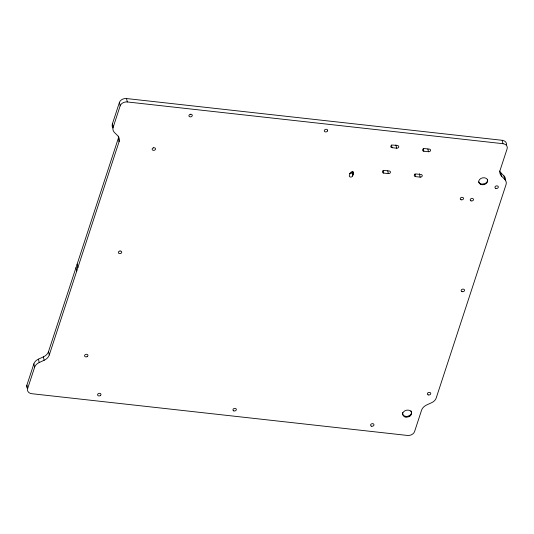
<?xml version="1.0" encoding="UTF-8"?>
<svg xmlns="http://www.w3.org/2000/svg" width="534" height="534" viewBox="0 0 534 534"><rect width="100%" height="100%" fill="white"/><g stroke="black" fill="none" stroke-linecap="round" stroke-linejoin="round"><path stroke-width="0.8" d="M27.501 388.538A5.894 4.472 -12.5 0 1 26.887 385.168L33.876 363.834A8.571 6.508 -12.5 0 1 38.448 359.135L43.367 356.879A9.645 7.322 -12.5 0 0 48.514 351.599L118.328 138.279A9.645 7.322 -12.5 0 0 118.628 136.123M112.828 127.946A8.571 6.508 -12.5 0 1 112.44 123.768L119.422 102.428A5.894 4.472 -12.5 0 1 126.545 98.55L502.187 140.295A5.894 4.472 -12.5 0 1 506.499 144.834M499.564 170.987A9.645 7.322 -12.5 0 0 500.825 172.782L503.969 175.933L504.723 179.337A8.571 6.508 -12.5 0 1 506.012 184.684L436.205 398.004A8.571 6.508 -12.5 0 1 431.626 402.696L426.713 404.952A9.645 7.322 -12.5 0 0 421.56 410.232L414.578 431.572A5.894 4.472 -12.5 0 1 407.455 435.45L31.813 393.705A5.894 4.472 -12.5 0 1 27.641 388.572L34.63 367.238A8.571 6.508 -12.5 0 1 39.202 362.539L44.122 360.283A9.645 7.322 -12.5 0 0 49.268 355.003L119.082 141.684L118.328 138.279M119.082 141.684A9.645 7.322 -12.5 0 0 117.627 135.669L114.483 132.519A8.571 6.508 -12.5 0 1 113.195 127.172L120.177 105.832L119.422 102.428M352.627 175.913L353.435 173.457A1.715 1.302 -12.5 0 0 352.22 171.961A1.715 1.302 -12.5 0 0 350.15 173.089L349.343 175.553A1.715 1.302 -12.5 0 0 350.558 177.041A1.715 1.302 -12.5 0 0 352.627 175.913L352.106 171.808L352.861 175.212M120.177 105.832A5.894 4.472 -12.5 0 1 127.299 101.954L502.941 143.693A5.894 4.472 -12.5 0 1 507.113 148.832L500.124 170.166A9.645 7.322 -12.5 0 0 501.58 176.187L504.723 179.337M392.023 147.678L396.642 148.192A1.715 1.302 -12.5 0 0 398.718 147.064A1.715 1.302 -12.5 0 0 397.503 145.568L392.884 145.054A1.715 1.302 -12.5 0 0 390.815 146.183A1.715 1.302 -12.5 0 0 392.023 147.678L391.422 144.954M423.842 151.215L428.462 151.729A1.715 1.302 -12.5 0 0 430.531 150.595A1.715 1.302 -12.5 0 0 429.323 149.106L424.704 148.592A1.715 1.302 -12.5 0 0 422.628 149.72A1.715 1.302 -12.5 0 0 423.842 151.215L423.242 148.492M383.712 173.083L388.331 173.597A1.715 1.302 -12.5 0 0 390.401 172.469A1.715 1.302 -12.5 0 0 389.186 170.973L384.567 170.459A1.715 1.302 -12.5 0 0 382.498 171.588A1.715 1.302 -12.5 0 0 383.712 173.083L383.105 170.359M415.525 176.621L420.145 177.134A1.715 1.302 -12.5 0 0 422.22 176.006A1.715 1.302 -12.5 0 0 421.006 174.511L416.386 173.997A1.715 1.302 -12.5 0 0 414.317 175.125A1.715 1.302 -12.5 0 0 415.525 176.621L414.925 173.897M502.187 140.295L502.941 143.693M500.825 172.782L501.58 176.187M427.861 149.006L428.462 151.729M419.39 173.73L420.145 177.134M395.888 144.787L396.642 148.192M387.724 170.873L388.331 173.597M352.981 171.414L353.435 173.457M352.427 171.961L353.034 174.685M126.545 98.55L127.299 101.954M112.44 123.768L113.195 127.172M77.15 264.103L77.904 267.507M76.008 267.587L76.763 270.992M48.514 351.599L49.268 355.003M43.367 356.879L44.122 360.283M38.448 359.135L39.202 362.539M33.876 363.834L34.63 367.238M26.887 385.168L27.641 388.572M410.699 415.472A8.571 6.508 -12.5 0 1 408.657 416.32M407.943 416.513A8.571 6.508 -12.5 0 1 404.986 416.8M483.978 184.177A8.571 6.508 -12.5 0 1 481.027 184.457M351.873 172.509A1.715 1.302 -12.5 0 1 349.396 173.55M503.969 175.933A8.571 6.508 -12.5 0 1 505.391 180.799M487.402 179.25A4.552 3.458 -12.5 0 1 484.245 183.829A4.552 3.458 -12.5 0 1 478.704 181.894M410.906 410.793A4.552 3.458 -12.5 0 1 407.636 416.313A4.552 3.458 -12.5 0 1 402.656 412.428M327.616 130.797L327.449 131.13A1.715 1.302 -12.5 0 1 324.585 131.498A1.715 1.302 -12.5 0 1 325.667 129.348A1.715 1.302 -12.5 0 1 327.616 130.797M100.479 395.434L100.132 395.681A1.715 1.302 -12.5 0 1 97.582 394.9A1.715 1.302 -12.5 0 1 99.845 393.331A1.715 1.302 -12.5 0 1 100.479 395.434M153.392 147.838L152.984 148.011A1.715 1.302 -12.5 0 0 152.871 150.234A1.715 1.302 -12.5 0 0 155.514 149.133A1.715 1.302 -12.5 0 0 153.392 147.838M87.109 356.645L86.702 356.819A1.715 1.302 -12.5 0 1 84.579 355.524A1.715 1.302 -12.5 0 1 87.216 354.422A1.715 1.302 -12.5 0 1 87.109 356.645M190.585 114.256L190.144 114.343A1.715 1.302 -12.5 0 0 189.303 116.539A1.715 1.302 -12.5 0 0 192.14 115.978A1.715 1.302 -12.5 0 0 190.585 114.256M120.037 251.013L119.596 251.1A1.715 1.302 -12.5 0 0 118.748 253.296A1.715 1.302 -12.5 0 0 121.585 252.736A1.715 1.302 -12.5 0 0 120.037 251.013M233.805 410.886A1.715 1.302 -12.5 0 0 236.342 409.505A1.715 1.302 -12.5 0 0 233.792 408.61A1.715 1.302 -12.5 0 0 233.805 410.886M371.444 426.179A1.715 1.302 -12.5 0 0 373.98 424.797A1.715 1.302 -12.5 0 0 371.424 423.903A1.715 1.302 -12.5 0 0 371.444 426.179M428.215 394.906A1.715 1.302 -12.5 0 0 430.751 393.525A1.715 1.302 -12.5 0 0 428.195 392.63A1.715 1.302 -12.5 0 0 428.215 394.906M462.003 291.644A1.715 1.302 -12.5 0 0 464.547 290.262A1.715 1.302 -12.5 0 0 461.99 289.368A1.715 1.302 -12.5 0 0 462.003 291.644M495.799 188.382A1.715 1.302 -12.5 0 0 498.335 187A1.715 1.302 -12.5 0 0 495.786 186.106A1.715 1.302 -12.5 0 0 495.799 188.382M471.035 200.877A1.662 1.262 -12.5 0 0 473.498 199.536A1.662 1.262 -12.5 0 0 471.021 198.675A1.662 1.262 -12.5 0 0 471.035 200.877M461.082 199.769A1.662 1.262 -12.5 0 0 463.539 198.428A1.662 1.262 -12.5 0 0 461.062 197.567A1.662 1.262 -12.5 0 0 461.082 199.769M480.974 184.49A4.552 3.458 -12.5 0 0 487.716 180.819A4.552 3.458 -12.5 0 0 480.927 178.449A4.552 3.458 -12.5 0 0 480.974 184.49M404.939 416.834A4.552 3.458 -12.5 0 0 411.674 413.156A4.552 3.458 -12.5 0 0 404.892 410.786A4.552 3.458 -12.5 0 0 404.939 416.834"/></g></svg>
